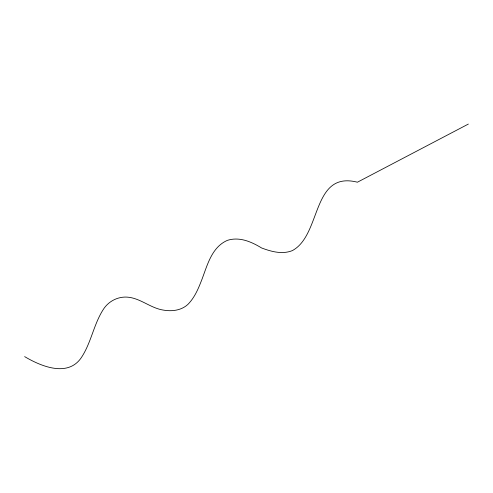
<?xml version="1.0" encoding="UTF-8"?>
<svg xmlns="http://www.w3.org/2000/svg" width="493" height="493" viewBox="0 0 493 493"><rect width="100%" height="100%" fill="white"/><g stroke="black" fill="none" stroke-linecap="round" stroke-linejoin="round"><path stroke-width="0.74" d="M468.35 124.07L357.425 182.207C311.477 170.56 321.726 235.001 292.25 250.654C282.144 254.634 271.316 251.615 261.598 247.967C251.375 241.749 239.456 236.498 227.378 240.362C210.653 247.646 206.918 267.416 200.651 282.662C197.545 290.568 193.866 298.425 187.79 304.514C181.048 310.578 171.73 311.613 163.109 310.054C149.508 307.854 139.057 296.86 124.982 297.069C116.705 297.316 109.126 301.383 104.239 308.045C94.04 322.872 91.643 341.427 82.017 356.556C68.817 377.909 41.394 366.57 24.65 356.618"/></g></svg>
